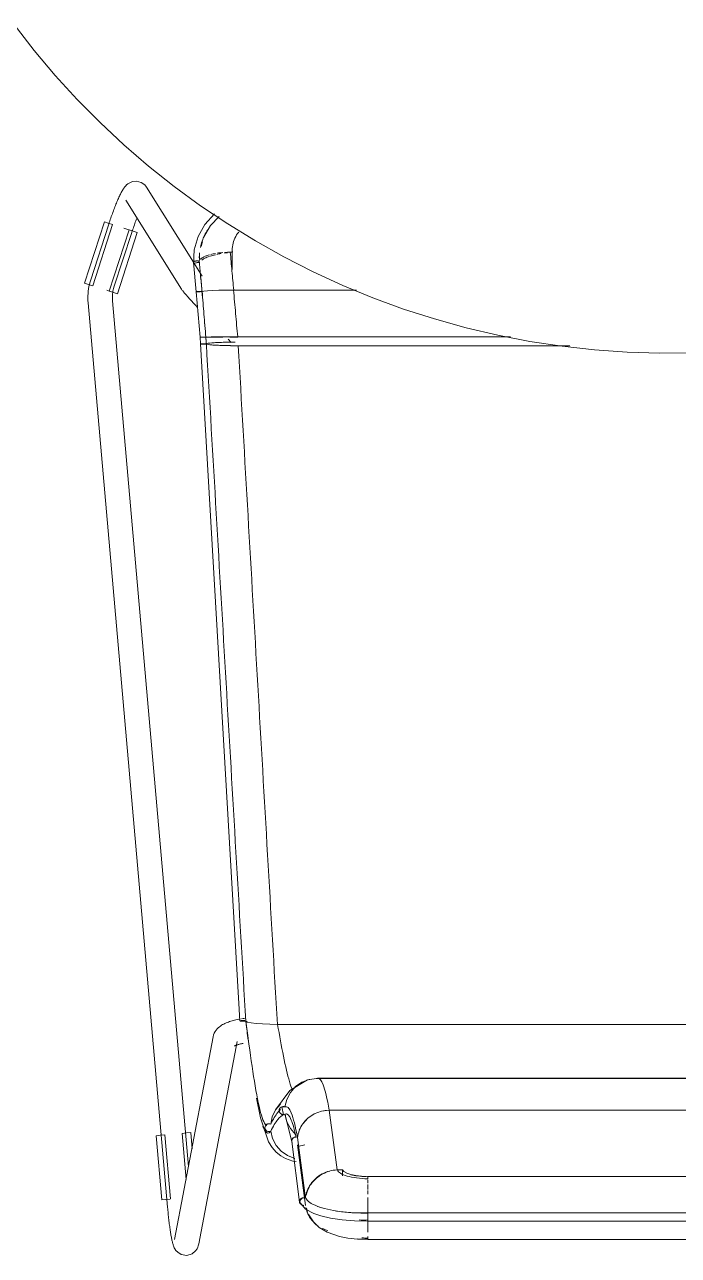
# Model space of a CAD drawing. Header units: millimetres. Extents: x 155927 to 295199, y -4084 to 97293.
# Drawn here: x 219270 to 219590, y 11464 to 12067 of the extents above; entities that cross this region are included whole.
import ezdxf

# ---------------------------------------------------------------- set-up
doc = ezdxf.new("R2010")
doc.units = ezdxf.units.MM
doc.header["$MEASUREMENT"] = 0
doc.layers.add('I-FURN', color=8, linetype='CONTINUOUS', lineweight=9)

msp = doc.modelspace()

# ---------------------------------------------------------------- linework, layer by layer
at = {"layer": 'I-FURN'}
for p, q in [((219264.58, 12067.16), (219274.39, 12054.52)), ((219274.39, 12054.52), (219284.69, 12042.29)), ((219284.69, 12042.29), (219295.48, 12030.47)), ((219295.48, 12030.47), (219306.73, 12019.1)), ((219306.73, 12019.1), (219318.43, 12008.18)), ((219318.43, 12008.18), (219330.56, 11997.75)), ((219330.56, 11997.75), (219343.09, 11987.8)), ((219322.7, 11990.17), (219321.32, 11989.65)), ((219324.67, 11990.35), (219322.7, 11990.17)), ((219326.9, 11989.76), (219324.67, 11990.35)), ((219328.63, 11988.54), (219326.9, 11989.76)), ((219316.7, 11983.97), (219316.47, 11983.5)), ((219316.93, 11984.43), (219316.7, 11983.97)), ((219317.16, 11984.87), (219316.93, 11984.43)), ((219317.39, 11985.29), (219317.16, 11984.87)), ((219317.62, 11985.7), (219317.39, 11985.29)), ((219317.85, 11986.1), (219317.62, 11985.7)), ((219318.09, 11986.49), (219317.85, 11986.1)), ((219318.35, 11986.88), (219318.09, 11986.49)), ((219318.63, 11987.27), (219318.35, 11986.88)), ((219318.94, 11987.67), (219318.63, 11987.27)), ((219319.31, 11988.1), (219318.94, 11987.67)), ((219319.77, 11988.57), (219319.31, 11988.1)), ((219320.4, 11989.09), (219319.77, 11988.57)), ((219321.32, 11989.65), (219320.4, 11989.09)), ((219328.63, 11988.54), (219329.52, 11987.41)), ((219352.56, 11950.65), (219329.52, 11987.41)), ((219343.09, 11987.8), (219356.01, 11978.36)), ((219314.04, 11977.81), (219313.78, 11977.16)), ((219314.29, 11978.45), (219314.04, 11977.81)), ((219314.54, 11979.08), (219314.29, 11978.45)), ((219314.79, 11979.69), (219314.54, 11979.08)), ((219315.03, 11980.28), (219314.79, 11979.69)), ((219315.28, 11980.86), (219315.03, 11980.28)), ((219315.52, 11981.42), (219315.28, 11980.86)), ((219315.76, 11981.97), (219315.52, 11981.42)), ((219316, 11982.5), (219315.76, 11981.97)), ((219316.23, 11983.01), (219316, 11982.5)), ((219316.47, 11983.5), (219316.23, 11983.01)), ((219319.35, 11981.04), (219346.66, 11937.46)), ((219356.01, 11978.36), (219369.3, 11969.45)), ((219312, 11972.28), (219311.75, 11971.55)), ((219312.26, 11973.01), (219312, 11972.28)), ((219312.51, 11973.72), (219312.26, 11973.01)), ((219312.76, 11974.43), (219312.51, 11973.72)), ((219313.02, 11975.13), (219312.76, 11974.43)), ((219313.27, 11975.82), (219313.02, 11975.13)), ((219313.53, 11976.49), (219313.27, 11975.82)), ((219313.78, 11977.16), (219313.53, 11976.49)), ((219324.72, 11972.16), (219324.48, 11971.53)), ((219358.16, 11969.23), (219362.9, 11974.38)), ((219360.84, 11968.65), (219365.11, 11973.12)), ((219299.15, 11940.44), (219308.84, 11970.45)), ((219310.86, 11968.89), (219302.15, 11942.08)), ((219303.2, 11939.13), (219312.88, 11969.14)), ((219308.84, 11970.45), (219310.79, 11969.81)), ((219310.79, 11969.81), (219312.77, 11969.18)), ((219311.01, 11969.35), (219310.86, 11968.89)), ((219311.26, 11970.08), (219311.01, 11969.35)), ((219311.5, 11970.82), (219311.26, 11970.08)), ((219320.95, 11966.53), (219311.26, 11936.53)), ((219311.75, 11971.55), (219311.5, 11970.82)), ((219320.86, 11966.57), (219318.38, 11967.37)), ((219321.07, 11966.5), (219323.04, 11965.86)), ((219322.61, 11966.2), (219322.38, 11965.51)), ((219322.84, 11966.89), (219322.61, 11966.2)), ((219323.07, 11967.58), (219322.84, 11966.89)), ((219323.04, 11965.86), (219325, 11965.23)), ((219323.31, 11968.26), (219323.07, 11967.58)), ((219323.54, 11968.93), (219323.31, 11968.26)), ((219323.78, 11969.59), (219323.54, 11968.93)), ((219324.01, 11970.25), (219323.78, 11969.59)), ((219324.25, 11970.9), (219324.01, 11970.25)), ((219324.48, 11971.53), (219324.25, 11970.9)), ((219354.77, 11963.22), (219358.16, 11969.23)), ((219357.48, 11962.82), (219360.84, 11968.65)), ((219369.3, 11969.45), (219382.93, 11961.08)), ((219313.57, 11938.37), (219322.28, 11965.18)), ((219315.31, 11935.22), (219325, 11965.23)), ((219322.38, 11965.51), (219322.28, 11965.18)), ((219352.9, 11956.7), (219354.77, 11963.22)), ((219382.93, 11961.08), (219396.89, 11953.26)), ((219352.61, 11949.79), (219352.9, 11956.7)), ((219370.56, 11955.57), (219371.61, 11955.57)), ((219371.55, 11956.82), (219371.55, 11947.06)), ((219352.49, 11950.68), (219353.91, 11936.19)), ((219356.83, 11943.83), (219352.77, 11950.31)), ((219396.89, 11953.26), (219411.14, 11946)), ((219302.15, 11942.08), (219301.82, 11940.98)), ((219411.14, 11946), (219425.68, 11939.32)), ((219301.1, 11939.81), (219299.15, 11940.44)), ((219300.83, 11935.37), (219300.77, 11934.23)), ((219300.94, 11936.51), (219300.83, 11935.37)), ((219301.09, 11937.64), (219300.94, 11936.51)), ((219301.29, 11938.76), (219301.09, 11937.64)), ((219303.08, 11939.17), (219301.1, 11939.81)), ((219301.53, 11939.88), (219301.29, 11938.76)), ((219301.82, 11940.98), (219301.53, 11939.88)), ((219311.17, 11936.56), (219310, 11936.94)), ((219313.35, 11935.85), (219311.38, 11936.49)), ((219312.86, 11935.11), (219312.95, 11935.77)), ((219312.95, 11935.77), (219313.06, 11936.42)), ((219313.06, 11936.42), (219313.2, 11937.07)), ((219313.2, 11937.07), (219313.37, 11937.71)), ((219315.31, 11935.22), (219313.35, 11935.85)), ((219313.37, 11937.71), (219313.56, 11938.34)), ((219313.56, 11938.34), (219313.57, 11938.37)), ((219346.66, 11937.46), (219346.87, 11937.13)), ((219346.87, 11937.13), (219347.06, 11936.88)), ((219347.06, 11936.88), (219347.23, 11936.65)), ((219347.23, 11936.65), (219347.4, 11936.43)), ((219347.4, 11936.43), (219347.58, 11936.2)), ((219347.58, 11936.2), (219347.77, 11935.97)), ((219347.77, 11935.97), (219347.98, 11935.73)), ((219347.98, 11935.73), (219348.19, 11935.48)), ((219348.19, 11935.48), (219348.42, 11935.21)), ((219353.91, 11936.19), (219353.98, 11936.22)), ((219353.98, 11936.22), (219353.91, 11936.19)), ((219353.91, 11936.19), (219355.74, 11913.99)), ((219353.91, 11936.19), (219353.97, 11936.17)), ((219353.98, 11936.17), (219353.91, 11936.19)), ((219353.97, 11936.17), (219354.16, 11936.14)), ((219354.17, 11936.24), (219353.98, 11936.22)), ((219354.16, 11936.14), (219353.98, 11936.17)), ((219354.16, 11936.14), (219354.45, 11936.12)), ((219354.46, 11936.12), (219354.16, 11936.14)), ((219354.46, 11936.26), (219354.17, 11936.24)), ((219354.17, 11936.24), (219354.47, 11936.26)), ((219354.45, 11936.12), (219354.83, 11936.1)), ((219354.85, 11936.28), (219354.46, 11936.26)), ((219354.84, 11936.1), (219354.46, 11936.12)), ((219354.47, 11936.26), (219354.85, 11936.28)), ((219354.83, 11936.1), (219355.29, 11936.09)), ((219355.29, 11936.09), (219354.84, 11936.1)), ((219355.3, 11936.29), (219354.85, 11936.28)), ((219354.85, 11936.28), (219355.3, 11936.29)), ((219355.29, 11936.09), (219355.78, 11936.09)), ((219355.78, 11936.09), (219355.29, 11936.09)), ((219355.79, 11936.29), (219355.3, 11936.29)), ((219355.3, 11936.29), (219355.8, 11936.29)), ((219356.29, 11936.29), (219355.79, 11936.29)), ((219355.8, 11936.29), (219356.29, 11936.29)), ((219356.27, 11936.09), (219356.75, 11936.1)), ((219356.75, 11936.1), (219356.28, 11936.09)), ((219356.76, 11936.28), (219356.29, 11936.29)), ((219356.29, 11936.29), (219356.76, 11936.28)), ((219356.76, 11936.28), (219357.65, 11936.48)), ((219357.65, 11936.48), (219356.76, 11936.28)), ((219359.39, 11936.66), (219357.65, 11936.48)), ((219357.65, 11936.48), (219359.37, 11936.65)), ((219359.38, 11936.66), (219361.82, 11936.8)), ((219361.86, 11936.81), (219359.39, 11936.66)), ((219361.86, 11936.81), (219364.9, 11936.92)), ((219364.96, 11936.92), (219361.86, 11936.81)), ((219364.96, 11936.92), (219368.4, 11936.99)), ((219368.4, 11936.99), (219364.96, 11936.92)), ((219368.49, 11936.99), (219372.14, 11937.02)), ((219372.26, 11937.02), (219368.5, 11937)), ((219432.37, 11937.02), (219372.26, 11937.02)), ((219372.26, 11937.02), (219432.37, 11937.02)), ((219425.68, 11939.32), (219440.47, 11933.23)), ((219300.77, 11934.23), (219300.76, 11933.09)), ((219300.76, 11933.09), (219300.79, 11931.95)), ((219300.79, 11931.95), (219300.86, 11930.81)), ((219300.86, 11930.81), (219300.86, 11930.76)), ((219300.87, 11930.76), (219339.81, 11487.43)), ((219312.76, 11933.79), (219312.8, 11934.45)), ((219312.76, 11933.13), (219312.76, 11933.79)), ((219312.77, 11932.47), (219312.76, 11933.13)), ((219312.82, 11931.81), (219312.77, 11932.47)), ((219312.8, 11934.45), (219312.86, 11935.11)), ((219350.11, 11507.3), (219312.82, 11931.81)), ((219348.42, 11935.21), (219348.66, 11934.93)), ((219348.66, 11934.93), (219348.92, 11934.64)), ((219348.92, 11934.64), (219349.19, 11934.33)), ((219349.19, 11934.33), (219349.48, 11934.01)), ((219349.48, 11934.01), (219349.78, 11933.67)), ((219349.78, 11933.67), (219350.1, 11933.32)), ((219350.1, 11933.32), (219350.43, 11932.96)), ((219350.43, 11932.96), (219350.77, 11932.58)), ((219350.77, 11932.58), (219351.13, 11932.19)), ((219351.13, 11932.19), (219351.49, 11931.79)), ((219351.49, 11931.79), (219351.87, 11931.37)), ((219351.87, 11931.37), (219352.27, 11930.95)), ((219352.27, 11930.95), (219352.67, 11930.51)), ((219352.67, 11930.51), (219353.08, 11930.07)), ((219353.08, 11930.07), (219353.51, 11929.61)), ((219353.51, 11929.61), (219353.94, 11929.15)), ((219440.47, 11933.23), (219455.5, 11927.73)), ((219353.94, 11929.15), (219354.38, 11928.68)), ((219455.5, 11927.73), (219470.73, 11922.84)), ((219470.73, 11922.84), (219486.15, 11918.56)), ((219486.15, 11918.56), (219501.72, 11914.9)), ((219356.01, 11910.63), (219355.74, 11913.99)), ((219355.81, 11913.99), (219355.74, 11913.99)), ((219355.74, 11913.99), (219355.81, 11913.99)), ((219355.8, 11913.99), (219355.74, 11913.99)), ((219355.74, 11913.99), (219355.8, 11913.99)), ((219355.99, 11913.99), (219356.29, 11914)), ((219356.28, 11914), (219355.99, 11913.99)), ((219356.66, 11914), (219356.28, 11914)), ((219356.29, 11914), (219356.67, 11914)), ((219356.67, 11913.98), (219356.29, 11913.98)), ((219356.29, 11913.98), (219356.67, 11913.98)), ((219357.12, 11914), (219356.66, 11914)), ((219356.67, 11914), (219357.12, 11914)), ((219357.13, 11913.98), (219356.67, 11913.98)), ((219356.67, 11913.98), (219357.12, 11913.98)), ((219357.12, 11914), (219357.61, 11914)), ((219357.61, 11914), (219357.12, 11914)), ((219357.12, 11913.98), (219357.61, 11913.98)), ((219357.62, 11913.98), (219357.13, 11913.98)), ((219357.61, 11914), (219358.11, 11914)), ((219358.1, 11914), (219357.61, 11914)), ((219357.61, 11913.98), (219358.11, 11913.98)), ((219358.11, 11913.98), (219357.62, 11913.98)), ((219358.57, 11914), (219358.1, 11914)), ((219358.11, 11914), (219358.58, 11914)), ((219358.58, 11913.98), (219358.11, 11913.98)), ((219358.11, 11913.98), (219358.58, 11913.98)), ((219359.46, 11914.01), (219358.57, 11914)), ((219358.58, 11914), (219359.46, 11914.01)), ((219359.46, 11914.01), (219361.21, 11914.03)), ((219361.21, 11914.03), (219359.46, 11914.01)), ((219361.23, 11913.95), (219359.48, 11913.97)), ((219359.48, 11913.97), (219361.23, 11913.95)), ((219361.21, 11914.03), (219363.71, 11914.04)), ((219363.71, 11914.04), (219361.21, 11914.03)), ((219363.73, 11913.94), (219361.23, 11913.95)), ((219361.23, 11913.95), (219363.73, 11913.94)), ((219364, 11911.3), (219361.51, 11911.13)), ((219366.84, 11914.05), (219363.71, 11914.04)), ((219363.72, 11914.04), (219366.84, 11914.05)), ((219366.85, 11913.93), (219363.73, 11913.94)), ((219363.73, 11913.94), (219366.85, 11913.93)), ((219367.12, 11911.42), (219364, 11911.3)), ((219370.41, 11914.05), (219366.84, 11914.05)), ((219366.85, 11914.05), (219370.41, 11914.05)), ((219370.67, 11911.5), (219367.12, 11911.42)), ((219369.5, 11912.91), (219370.98, 11911.38)), ((219370.41, 11914.05), (219374.2, 11914.05)), ((219374.2, 11914.05), (219370.41, 11914.05)), ((219374.19, 11913.93), (219370.41, 11913.93)), ((219370.41, 11913.93), (219374.19, 11913.93)), ((219372.93, 11911.52), (219370.67, 11911.5)), ((219374.2, 11914.05), (219507.84, 11914.05)), ((219507.84, 11914.05), (219374.2, 11914.05)), ((219501.72, 11914.9), (219517.43, 11911.86)), ((219517.43, 11911.86), (219533.25, 11909.46)), ((219356.08, 11910.66), (219356.01, 11910.63)), ((219356.01, 11910.63), (219375.3, 11578.72)), ((219356.01, 11910.63), (219356.08, 11910.6)), ((219356.27, 11910.69), (219356.08, 11910.66)), ((219356.08, 11910.6), (219356.26, 11910.58)), ((219356.26, 11910.58), (219356.56, 11910.55)), ((219356.56, 11910.71), (219356.27, 11910.69)), ((219356.95, 11910.73), (219356.56, 11910.71)), ((219356.56, 11910.55), (219356.94, 11910.54)), ((219356.94, 11910.54), (219357.39, 11910.53)), ((219357.4, 11910.74), (219356.95, 11910.73)), ((219357.39, 11910.53), (219357.88, 11910.52)), ((219357.89, 11910.74), (219357.4, 11910.74)), ((219357.88, 11910.52), (219358.38, 11910.52)), ((219358.38, 11910.74), (219357.89, 11910.74)), ((219358.85, 11910.73), (219358.38, 11910.74)), ((219358.38, 11910.52), (219358.85, 11910.53)), ((219359.75, 11910.94), (219358.85, 11910.73)), ((219358.85, 11910.53), (219359.73, 11910.32)), ((219359.73, 11910.32), (219361.48, 11910.13)), ((219361.51, 11911.13), (219359.75, 11910.94)), ((219361.48, 11910.13), (219363.99, 11909.97)), ((219363.99, 11909.97), (219367.12, 11909.84)), ((219367.12, 11909.84), (219370.68, 11909.76)), ((219370.68, 11909.76), (219374.46, 11909.74)), ((219374.46, 11909.74), (219537.06, 11909.74)), ((219537.06, 11909.74), (219374.46, 11909.74)), ((219533.25, 11909.46), (219549.15, 11907.69)), ((219549.15, 11907.69), (219565.11, 11906.56)), ((219565.11, 11906.56), (219581.1, 11906.06)), ((219581.1, 11906.06), (219597.1, 11906.21)), ((219373.36, 11579.23), (219374.03, 11579.37)), ((219374.03, 11579.37), (219374.71, 11579.5)), ((219374.71, 11579.5), (219375.4, 11579.63)), ((219376.11, 11579.75), (219376.82, 11579.85)), ((219376.82, 11579.85), (219377.55, 11579.95)), ((219362.73, 11572.76), (219363.17, 11573.55)), ((219363.17, 11573.55), (219363.65, 11574.24)), ((219363.65, 11574.24), (219364.16, 11574.83)), ((219364.16, 11574.83), (219364.68, 11575.35)), ((219364.68, 11575.35), (219365.21, 11575.8)), ((219365.21, 11575.8), (219365.74, 11576.21)), ((219365.74, 11576.21), (219366.28, 11576.56)), ((219366.28, 11576.56), (219366.82, 11576.89)), ((219366.82, 11576.89), (219367.35, 11577.18)), ((219367.35, 11577.18), (219367.91, 11577.45)), ((219367.91, 11577.45), (219368.47, 11577.7)), ((219368.47, 11577.7), (219369.04, 11577.94)), ((219369.04, 11577.94), (219369.62, 11578.16)), ((219369.62, 11578.16), (219370.21, 11578.36)), ((219370.21, 11578.36), (219370.82, 11578.56)), ((219370.82, 11578.56), (219371.43, 11578.74)), ((219371.43, 11578.74), (219372.06, 11578.91)), ((219372.06, 11578.91), (219372.71, 11579.07)), ((219372.71, 11579.07), (219373.36, 11579.23)), ((219375.36, 11578.78), (219375.3, 11578.72)), ((219375.3, 11578.72), (219375.36, 11578.78)), ((219375.3, 11578.72), (219375.37, 11578.67)), ((219375.37, 11578.67), (219375.3, 11578.72)), ((219375.55, 11578.83), (219375.36, 11578.78)), ((219375.36, 11578.78), (219375.54, 11578.83)), ((219375.37, 11578.67), (219375.57, 11578.62)), ((219375.56, 11578.62), (219375.37, 11578.67)), ((219375.54, 11578.83), (219375.83, 11578.87)), ((219375.84, 11578.87), (219375.55, 11578.83)), ((219375.86, 11578.57), (219375.56, 11578.62)), ((219375.57, 11578.62), (219375.87, 11578.58)), ((219375.83, 11578.87), (219376.21, 11578.9)), ((219376.22, 11578.9), (219375.84, 11578.87)), ((219376.25, 11578.54), (219375.86, 11578.57)), ((219375.87, 11578.58), (219376.25, 11578.54)), ((219376.21, 11578.9), (219376.66, 11578.93)), ((219376.67, 11578.93), (219376.22, 11578.9)), ((219376.25, 11578.54), (219376.71, 11578.52)), ((219376.7, 11578.52), (219376.25, 11578.54)), ((219376.66, 11578.93), (219377.16, 11578.94)), ((219377.16, 11578.94), (219376.67, 11578.93)), ((219377.2, 11578.51), (219376.7, 11578.52)), ((219376.71, 11578.52), (219377.2, 11578.51)), ((219377.66, 11578.93), (219377.16, 11578.94)), ((219377.16, 11578.94), (219377.66, 11578.93)), ((219377.2, 11578.51), (219377.7, 11578.52)), ((219377.69, 11578.52), (219377.2, 11578.51)), ((219378.17, 11578.53), (219377.69, 11578.52)), ((219377.7, 11578.52), (219378.17, 11578.53)), ((219379.07, 11578.13), (219378.17, 11578.53)), ((219378.17, 11578.53), (219379.07, 11578.13)), ((219380.81, 11577.77), (219379.07, 11578.13)), ((219379.07, 11578.13), (219380.82, 11577.77)), ((219383.28, 11577.46), (219380.81, 11577.77)), ((219380.82, 11577.77), (219383.31, 11577.45)), ((219386.36, 11577.22), (219383.28, 11577.46)), ((219383.31, 11577.45), (219386.41, 11577.22)), ((219389.88, 11577.07), (219386.41, 11577.22)), ((219386.41, 11577.22), (219389.95, 11577.06)), ((219393.64, 11577), (219389.95, 11577.06)), ((219389.95, 11577.06), (219393.72, 11577)), ((219393.72, 11577), (219777.12, 11577)), ((219777.12, 11577), (219393.72, 11577)), ((219362.11, 11570.88), (219343.29, 11471.58)), ((219355.08, 11469.35), (219373.9, 11568.64)), ((219362.11, 11570.88), (219362.37, 11571.86)), ((219362.37, 11571.86), (219362.73, 11572.76)), ((219374.72, 11567.2), (219375.11, 11567.31)), ((219375.11, 11567.31), (219375.53, 11567.41)), ((219375.53, 11567.41), (219375.98, 11567.52)), ((219375.98, 11567.52), (219376.45, 11567.62)), ((219376.45, 11567.62), (219376.94, 11567.71)), ((219372.68, 11566.41), (219372.7, 11566.43)), ((219372.7, 11566.43), (219372.78, 11566.47)), ((219372.78, 11566.47), (219372.86, 11566.52)), ((219372.86, 11566.52), (219373.02, 11566.59)), ((219373.02, 11566.59), (219373.21, 11566.68)), ((219373.21, 11566.68), (219373.44, 11566.77)), ((219373.44, 11566.77), (219373.71, 11566.88)), ((219373.71, 11566.88), (219374.01, 11566.98)), ((219374.01, 11566.98), (219374.35, 11567.09)), ((219374.35, 11567.09), (219374.72, 11567.2)), ((219408.37, 11549.79), (219399.72, 11544.67)), ((219408.53, 11549.86), (219405.35, 11548.49)), ((219409.23, 11550.03), (219405.66, 11548.67)), ((219405.67, 11548.66), (219409.23, 11550.02)), ((219413.56, 11550.65), (219408.53, 11549.86)), ((219409.23, 11550.02), (219413.02, 11550.5)), ((219413.02, 11550.5), (219409.23, 11550.03)), ((219413.02, 11550.5), (219757.81, 11550.5)), ((219757.81, 11550.5), (219413.02, 11550.5)), ((219452.47, 11550.66), (219413.56, 11550.66)), ((219757.27, 11550.66), (219452.47, 11550.66)), ((219399.72, 11544.67), (219392.74, 11535.14)), ((219400.02, 11543.62), (219398.27, 11540.23)), ((219398.27, 11540.23), (219400.02, 11543.61)), ((219402.53, 11546.5), (219400.02, 11543.62)), ((219400.02, 11543.61), (219402.53, 11546.49)), ((219405.66, 11548.67), (219402.53, 11546.5)), ((219402.53, 11546.49), (219405.67, 11548.66)), ((219383.41, 11540.81), (219385.31, 11531.15)), ((219395.19, 11537.9), (219392.79, 11535.06)), ((219392.8, 11535.06), (219395.19, 11537.9)), ((219398.27, 11540.23), (219397.37, 11536.51)), ((219385.31, 11531.15), (219389.3, 11519.43)), ((219391.15, 11531.74), (219390.36, 11528.12)), ((219390.36, 11528.12), (219391.15, 11531.73)), ((219391.15, 11531.73), (219392.8, 11535.06)), ((219392.79, 11535.06), (219391.15, 11531.74)), ((219392.74, 11535.14), (219391.85, 11533.39)), ((219394.53, 11534.76), (219394.6, 11535.25)), ((219394.6, 11535.25), (219394.53, 11534.76)), ((219394.6, 11534.27), (219394.53, 11534.76)), ((219394.53, 11534.76), (219394.6, 11534.27)), ((219394.6, 11535.25), (219394.79, 11535.71)), ((219394.79, 11535.71), (219394.6, 11535.25)), ((219394.79, 11533.81), (219394.6, 11534.27)), ((219394.6, 11534.27), (219394.79, 11533.81)), ((219394.79, 11535.71), (219395.08, 11536.11)), ((219395.08, 11536.11), (219394.79, 11535.71)), ((219395.08, 11533.41), (219394.79, 11533.81)), ((219394.79, 11533.81), (219395.08, 11533.4)), ((219395.08, 11536.11), (219395.47, 11536.43)), ((219395.46, 11536.43), (219395.08, 11536.11)), ((219395.47, 11533.09), (219395.08, 11533.41)), ((219395.08, 11533.4), (219395.46, 11533.09)), ((219395.91, 11536.63), (219395.46, 11536.43)), ((219395.46, 11533.09), (219395.91, 11532.89)), ((219395.47, 11536.43), (219395.92, 11536.63)), ((219395.92, 11532.89), (219395.47, 11533.09)), ((219398.44, 11536.53), (219395.56, 11536.48)), ((219395.86, 11536.61), (219396.69, 11532.72)), ((219396.4, 11536.71), (219395.91, 11536.63)), ((219395.91, 11532.89), (219396.4, 11532.8)), ((219395.92, 11536.63), (219396.41, 11536.71)), ((219396.41, 11532.81), (219395.92, 11532.89)), ((219396.9, 11536.67), (219396.4, 11536.71)), ((219396.4, 11532.8), (219396.9, 11532.84)), ((219396.41, 11536.71), (219396.9, 11536.67)), ((219396.9, 11532.85), (219396.41, 11532.81)), ((219396.9, 11536.67), (219397.37, 11536.51)), ((219397.37, 11536.51), (219396.9, 11536.67)), ((219397.37, 11533.01), (219396.9, 11532.85)), ((219396.9, 11532.84), (219397.37, 11533)), ((219397.37, 11533), (219398.27, 11529.29)), ((219397.73, 11531.16), (219397.41, 11533.02)), ((219400.7, 11519.54), (219397.73, 11531.16)), ((219411.74, 11533.11), (219408.63, 11531.03)), ((219415.29, 11534.43), (219411.74, 11533.11)), ((219419.06, 11534.9), (219415.29, 11534.43)), ((219422.92, 11505.63), (219419.06, 11534.9)), ((219419.06, 11534.9), (219751.77, 11534.9)), ((219751.77, 11534.9), (219419.06, 11534.9)), ((219387.6, 11526.83), (219387.54, 11526.34)), ((219387.54, 11526.34), (219387.6, 11526.82)), ((219387.62, 11525.85), (219387.54, 11526.34)), ((219387.54, 11526.34), (219387.61, 11525.85)), ((219387.78, 11527.29), (219387.6, 11526.83)), ((219387.6, 11526.82), (219387.78, 11527.28)), ((219387.61, 11525.85), (219387.81, 11525.4)), ((219387.81, 11525.4), (219387.62, 11525.85)), ((219387.78, 11527.28), (219388.07, 11527.69)), ((219388.07, 11527.69), (219387.78, 11527.29)), ((219388.11, 11525.01), (219387.81, 11525.4)), ((219387.81, 11525.4), (219388.11, 11525)), ((219388.45, 11528.01), (219388.07, 11527.69)), ((219388.07, 11527.69), (219388.45, 11528)), ((219388.45, 11528), (219388.9, 11528.21)), ((219388.9, 11528.21), (219388.45, 11528.01)), ((219388.9, 11528.21), (219389.39, 11528.3)), ((219389.39, 11528.3), (219388.9, 11528.21)), ((219389.39, 11528.3), (219389.89, 11528.27)), ((219389.89, 11528.27), (219389.39, 11528.3)), ((219389.89, 11528.27), (219390.36, 11528.12)), ((219390.36, 11528.12), (219389.89, 11528.27)), ((219398.27, 11529.29), (219400.02, 11525.9)), ((219400.02, 11525.9), (219402.53, 11523.02)), ((219408.63, 11531.03), (219406.14, 11528.29)), ((219334.24, 11522.45), (219336.28, 11522.63)), ((219337, 11491.04), (219334.24, 11522.45)), ((219336.28, 11522.63), (219338.35, 11522.81)), ((219341.23, 11491.41), (219338.47, 11522.82)), ((219346.92, 11523.57), (219348.91, 11500.96)), ((219347.04, 11523.58), (219349.11, 11523.76)), ((219349.11, 11523.76), (219351.15, 11523.94)), ((219351.84, 11516.04), (219351.15, 11523.94)), ((219388.5, 11524.7), (219388.11, 11525.01)), ((219388.11, 11525), (219388.49, 11524.7)), ((219388.49, 11524.7), (219388.95, 11524.5)), ((219388.95, 11524.51), (219388.5, 11524.7)), ((219389.45, 11524.43), (219388.95, 11524.51)), ((219388.95, 11524.5), (219389.44, 11524.43)), ((219389.3, 11519.43), (219391.11, 11516.61)), ((219389.44, 11524.43), (219389.94, 11524.47)), ((219389.94, 11524.47), (219389.45, 11524.43)), ((219390.41, 11524.64), (219389.94, 11524.47)), ((219389.94, 11524.47), (219390.41, 11524.64)), ((219390.41, 11524.64), (219391.32, 11521.01)), ((219391.32, 11521.01), (219393.06, 11517.69)), ((219400.74, 11520.32), (219400.67, 11519.85)), ((219400.67, 11519.85), (219400.73, 11519.39)), ((219400.68, 11519.62), (219404.54, 11489.84)), ((219400.73, 11519.39), (219400.92, 11518.94)), ((219400.92, 11520.76), (219400.74, 11520.32)), ((219401.22, 11521.15), (219400.92, 11520.76)), ((219401.6, 11521.45), (219401.22, 11521.15)), ((219402.05, 11521.64), (219401.6, 11521.45)), ((219402.55, 11521.72), (219402.05, 11521.64)), ((219403.04, 11521.68), (219402.55, 11521.72)), ((219407.36, 11491.83), (219403.51, 11521.53)), ((219391.11, 11516.61), (219393.11, 11514.36)), ((219393.06, 11517.69), (219395.54, 11514.86)), ((219393.11, 11514.36), (219395.27, 11512.58)), ((219395.54, 11514.86), (219398.62, 11512.69)), ((219403.53, 11517.98), (219407.38, 11488.29)), ((219403.66, 11517.2), (219407.15, 11517.89)), ((219395.27, 11512.58), (219397.55, 11511.24)), ((219397.55, 11511.24), (219401.15, 11509.95)), ((219398.62, 11512.69), (219402.14, 11511.28)), ((219401.15, 11509.95), (219402.92, 11509.72)), ((219425.64, 11505.69), (219422.92, 11505.63)), ((219425.64, 11505.69), (219425.64, 11502.69)), ((219426.28, 11504.83), (219425.64, 11505.69)), ((219427.63, 11504.05), (219426.28, 11504.83)), ((219429.61, 11503.37), (219427.63, 11504.05)), ((219432.1, 11502.86), (219429.61, 11503.37)), ((219434.95, 11502.55), (219432.1, 11502.86)), ((219437.99, 11502.44), (219434.95, 11502.55)), ((219732.84, 11502.44), (219437.99, 11502.44)), ((219437.99, 11502.38), (219732.84, 11502.38)), ((219437.99, 11499.11), (219437.99, 11500.85)), ((219437.99, 11496.06), (219437.99, 11498.53)), ((219437.99, 11493.7), (219437.99, 11495.54)), ((219339.04, 11491.22), (219337, 11491.04)), ((219341.11, 11491.4), (219339.04, 11491.22)), ((219407.44, 11486.44), (219404.9, 11489.35)), ((219407.22, 11489.48), (219406.61, 11494.25)), ((219437.99, 11488.51), (219437.99, 11492.07)), ((219339.83, 11487.28), (219339.81, 11487.43)), ((219339.9, 11486.52), (219339.83, 11487.28)), ((219339.97, 11485.77), (219339.9, 11486.52)), ((219340.04, 11485.03), (219339.97, 11485.77)), ((219340.11, 11484.28), (219340.04, 11485.03)), ((219340.19, 11483.54), (219340.11, 11484.28)), ((219340.27, 11482.81), (219340.19, 11483.54)), ((219340.35, 11482.08), (219340.27, 11482.81)), ((219411.56, 11484.26), (219407.44, 11486.44)), ((219409.02, 11483.65), (219408.92, 11483.85)), ((219411.7, 11479.76), (219409.02, 11483.65)), ((219415.02, 11483.1), (219411.56, 11484.26)), ((219413.32, 11487.8), (219416.76, 11486.71)), ((219419.71, 11482), (219415.02, 11483.1)), ((219416.76, 11486.71), (219421.19, 11485.74)), ((219421.19, 11485.74), (219425.2, 11485.15)), ((219425.2, 11485.15), (219431.77, 11484.61)), ((219431.77, 11484.61), (219437.99, 11484.54)), ((219437.99, 11488.32), (219437.99, 11484.51)), ((219437.99, 11484.51), (219437.99, 11488.32)), ((219732.84, 11484.54), (219437.99, 11484.54)), ((219437.99, 11480.58), (219437.99, 11484.53)), ((219437.99, 11484.53), (219437.99, 11484.43)), ((219437.99, 11484.43), (219437.99, 11484.2)), ((219437.99, 11484.2), (219437.99, 11483.87)), ((219437.99, 11483.87), (219437.99, 11483.45)), ((219437.99, 11483.45), (219437.99, 11482.98)), ((219437.99, 11482.98), (219437.99, 11482.48)), ((219340.43, 11481.36), (219340.35, 11482.08)), ((219340.51, 11480.66), (219340.43, 11481.36)), ((219340.6, 11479.96), (219340.51, 11480.66)), ((219340.68, 11479.27), (219340.6, 11479.96)), ((219340.77, 11478.59), (219340.68, 11479.27)), ((219340.86, 11477.93), (219340.77, 11478.59)), ((219340.94, 11477.28), (219340.86, 11477.93)), ((219341.03, 11476.65), (219340.94, 11477.28)), ((219414.17, 11477.46), (219411.7, 11479.76)), ((219418.05, 11475.07), (219414.17, 11477.46)), ((219425.33, 11481.16), (219419.71, 11482)), ((219431.45, 11480.67), (219425.33, 11481.16)), ((219437.99, 11480.57), (219431.45, 11480.67)), ((219437.99, 11482.48), (219437.99, 11481.99)), ((219437.99, 11481.99), (219437.99, 11481.54)), ((219437.99, 11481.54), (219437.99, 11481.15)), ((219437.99, 11481.15), (219437.99, 11480.84)), ((219437.99, 11480.84), (219437.99, 11480.64)), ((219437.99, 11480.82), (219437.99, 11477.79)), ((219437.99, 11477.8), (219437.99, 11480.82)), ((219437.99, 11480.64), (219437.99, 11480.57)), ((219437.99, 11480.57), (219732.84, 11480.57)), ((219437.99, 11475.06), (219437.99, 11477.64)), ((219341.12, 11476.03), (219341.03, 11476.65)), ((219341.22, 11475.42), (219341.12, 11476.03)), ((219341.31, 11474.84), (219341.22, 11475.42)), ((219341.4, 11474.27), (219341.31, 11474.84)), ((219341.49, 11473.72), (219341.4, 11474.27)), ((219341.59, 11473.19), (219341.49, 11473.72)), ((219341.68, 11472.67), (219341.59, 11473.19)), ((219341.78, 11472.18), (219341.68, 11472.67)), ((219341.87, 11471.7), (219341.78, 11472.18)), ((219341.97, 11471.24), (219341.87, 11471.7)), ((219342.07, 11470.8), (219341.97, 11471.24)), ((219342.17, 11470.37), (219342.07, 11470.8)), ((219424.1, 11472.95), (219418.05, 11475.07)), ((219428.14, 11472.16), (219424.1, 11472.95)), ((219432.96, 11471.65), (219428.14, 11472.16)), ((219437.99, 11471.54), (219432.96, 11471.65)), ((219437.99, 11471.55), (219437.99, 11473.03)), ((219437.99, 11471.71), (219437.99, 11471.54)), ((219437.99, 11471.54), (219732.84, 11471.54)), ((219342.27, 11469.95), (219342.17, 11470.37)), ((219342.38, 11469.55), (219342.27, 11469.95)), ((219342.49, 11469.16), (219342.38, 11469.55)), ((219342.62, 11468.76), (219342.49, 11469.16)), ((219342.76, 11468.36), (219342.62, 11468.76)), ((219342.93, 11467.93), (219342.76, 11468.36)), ((219343.14, 11467.45), (219342.93, 11467.93)), ((219343.45, 11466.89), (219343.14, 11467.45)), ((219343.93, 11466.19), (219343.45, 11466.89)), ((219344.78, 11465.28), (219343.93, 11466.19)), ((219346.44, 11464.24), (219344.78, 11465.28)), ((219351.95, 11464.59), (219353.52, 11465.91)), ((219353.52, 11465.91), (219354.27, 11467)), ((219354.27, 11467), (219354.65, 11467.8)), ((219354.65, 11467.8), (219354.86, 11468.42)), ((219354.86, 11468.42), (219355, 11468.93)), ((219355, 11468.93), (219355.08, 11469.35)), ((219349.2, 11463.76), (219346.44, 11464.24)), ((219351.95, 11464.59), (219349.2, 11463.76))]:
    msp.add_line(p, q, dxfattribs=at)
for centre, major_axis, ratio, start_param, end_param in [((219419.19, 11519.84), (-15.78, 0), 0.955139, 4.720632, 5.68731), ((219419.19, 11519.84), (-15.78, 0), 0.955139, 5.929149, 6.170649), ((219419.19, 11519.84), (-15.78, 0), 0.955139, 5.687432, 5.928979), ((219402.63, 11519.85), (-1.96, 0), 0.955139, 4.501447, 6.790779), ((219437.99, 11487.29), (0, -15.75), 0.000004, 3.431839, 3.614078), ((219437.99, 11475.81), (-12.4, 0), 0.287441, 1.332781, 1.570796)]:
    msp.add_ellipse(centre, major_axis=major_axis, ratio=ratio, start_param=start_param, end_param=end_param, dxfattribs=at)
for points, knots in [([(219355.93, 11957.92), (219356.37, 11960), (219357.34, 11962.96), (219358.9, 11965.63), (219359.43, 11966.43)], [-0.8210019, -0.8210019, -0.8210019, -0.8210019, -0.6666667, -0.5975811, -0.5975811, -0.5975811, -0.5975811]), ([(219371.61, 11955.57), (219371.39, 11957.96), (219372.02, 11961.56), (219373.95, 11964.56), (219374.72, 11965.46)], [0, 0, 0, 0, 0.3333333, 0.5, 0.5, 0.5, 0.5]), ([(219352.54, 11950.83), (219352.55, 11950.85), (219352.6, 11950.9), (219352.7, 11950.98), (219352.9, 11951.08), (219353.22, 11951.18), (219353.61, 11951.25), (219353.97, 11951.29), (219354.34, 11951.31), (219354.79, 11951.3), (219355.15, 11951.26), (219355.32, 11951.24)], [0.5555556, 0.5555556, 0.5555556, 0.5555556, 0.5833333, 0.6180556, 0.6527778, 0.7222222, 0.7916667, 0.8263889, 0.8611111, 0.9305556, 1, 1, 1, 1]), ([(219355.42, 11950.51), (219355.2, 11950.52), (219354.72, 11950.51), (219353.96, 11950.42), (219353.3, 11950.27), (219352.86, 11950.1), (219352.71, 11949.98), (219352.67, 11949.93)], [-1, -1, -1, -1, -0.90625, -0.8125, -0.71875, -0.625, -0.5625, -0.5625, -0.5625, -0.5625]), ([(219358.85, 11910.73), (219359.14, 11910.87), (219360.54, 11911.08), (219363.89, 11911.3), (219367.04, 11911.43), (219370.15, 11911.5), (219372.17, 11911.52), (219372.93, 11911.52)], [-1, -1, -1, -1, -0.6666667, -0.5, -0.3333333, -0.1666667, -0.0664381, -0.0664381, -0.0664381, -0.0664381]), ([(219356.01, 11910.63), (219356.01, 11910.65), (219356.15, 11910.68), (219356.54, 11910.71), (219356.93, 11910.73), (219357.39, 11910.74), (219357.88, 11910.74), (219358.39, 11910.74), (219358.7, 11910.74), (219358.85, 11910.73)], [-0.5, -0.5, -0.5, -0.5, -0.375, -0.3125, -0.25, -0.1875, -0.125, -0.0625, 0, 0, 0, 0]), ([(219358.84, 11910.53), (219358.62, 11910.53), (219358.13, 11910.52), (219357.5, 11910.52), (219357.04, 11910.53), (219356.62, 11910.55), (219356.17, 11910.58), (219356.01, 11910.61), (219356.01, 11910.63)], [-1, -1, -1, -1, -0.90625, -0.8125, -0.765625, -0.71875, -0.625, -0.501507, -0.501507, -0.501507, -0.501507]), ([(219374.46, 11909.74), (219373.19, 11909.74), (219370.64, 11909.76), (219367.04, 11909.83), (219363.87, 11909.96), (219360.51, 11910.18), (219359.12, 11910.39), (219358.84, 11910.53)], [-1, -1, -1, -1, -0.833333, -0.666667, -0.5, -0.333333, 0, 0, 0, 0]), ([(219378.17, 11578.53), (219379.18, 11570.98), (219381.22, 11555.77), (219384.27, 11537.33), (219386.7, 11529.03), (219388.13, 11527.43), (219388.53, 11527.24)], [0, 0, 0, 0, 0.25, 0.5, 0.75, 0.8499412, 0.8499412, 0.8499412, 0.8499412]), ([(219401.01, 11544.73), (219400.53, 11545.88), (219399.07, 11550.12), (219396.64, 11560.84), (219394.69, 11571.62), (219393.72, 11577)], [0.375, 0.375, 0.375, 0.375, 0.5, 0.75, 1, 1, 1, 1]), ([(219419.06, 11534.9), (219418.05, 11540.63), (219416.22, 11548.27), (219414.39, 11550.66), (219413.56, 11550.65)], [0, 0, 0, 0, 0.5, 0.9107154, 0.9107154, 0.9107154, 0.9107154]), ([(219390.36, 11528.12), (219391.53, 11530.53), (219393.16, 11533.19), (219394.79, 11534.86), (219395.24, 11535.25)], [0, 0, 0, 0, 0.5, 0.696307, 0.696307, 0.696307, 0.696307]), ([(219390.41, 11524.64), (219391.57, 11527.04), (219393.67, 11530.47), (219395.76, 11532.25), (219396.69, 11532.72)], [0, 0, 0, 0, 0.5, 0.9025379, 0.9025379, 0.9025379, 0.9025379]), ([(219397.37, 11533.01), (219398.4, 11533.55), (219400.21, 11531.82), (219402.03, 11525.34), (219402.82, 11521.62)], [0, 0, 0, 0, 0.5, 0.8877852, 0.8877852, 0.8877852, 0.8877852]), ([(219386.57, 11527.06), (219386.82, 11526.34), (219388.11, 11523.31), (219389.39, 11523.08), (219390.41, 11524.64)], [0.6866019, 0.6866019, 0.6866019, 0.6866019, 0.75, 1, 1, 1, 1]), ([(219410.19, 11498.71), (219411.63, 11500.76), (219414.57, 11503.27), (219418.14, 11504.83), (219419.39, 11505.08)], [-0.6666667, -0.6666667, -0.6666667, -0.6666667, -0.3333333, -0.1666667, -0.1666667, -0.1666667, -0.1666667]), ([(219407.36, 11491.83), (219407.21, 11491.89), (219407, 11491.96), (219406.72, 11492), (219406.43, 11492.01), (219406.14, 11491.97), (219405.85, 11491.89), (219405.58, 11491.78), (219405.26, 11491.58), (219404.94, 11491.28), (219404.71, 11490.91), (219404.57, 11490.55), (219404.53, 11490.24), (219404.52, 11489.97), (219404.56, 11489.7), (219404.63, 11489.46), (219404.74, 11489.21), (219404.93, 11488.91), (219405.26, 11488.6), (219405.65, 11488.38), (219406.01, 11488.28), (219406.27, 11488.24), (219406.43, 11488.24), (219406.5, 11488.24)], [0, 0, 0, 0, 0.0555556, 0.0833333, 0.1111111, 0.1666667, 0.1944444, 0.2222222, 0.2777778, 0.3333333, 0.3888889, 0.4444444, 0.4791667, 0.5138889, 0.5486111, 0.5833333, 0.6180556, 0.6527778, 0.7222222, 0.7916667, 0.8263889, 0.8611111, 0.8888889, 0.8888889, 0.8888889, 0.8888889]), ([(219406.6, 11488.26), (219406.43, 11488.26), (219406.14, 11488.3), (219405.76, 11488.44), (219405.34, 11488.7), (219404.89, 11489.22), (219404.63, 11490.08), (219404.86, 11490.88), (219405.26, 11491.41), (219405.64, 11491.72), (219405.95, 11491.87), (219406.11, 11491.92)], [-0.875, -0.875, -0.875, -0.875, -0.8125, -0.765625, -0.71875, -0.625, -0.5, -0.375, -0.3125, -0.25, -0.1875, -0.1875, -0.1875, -0.1875]), ([(219407.57, 11487.17), (219407.73, 11486.4), (219408.29, 11484.5), (219409.85, 11481.64), (219411.86, 11479.45), (219413.24, 11478.45), (219413.65, 11478.18)], [0.0592823, 0.0592823, 0.0592823, 0.0592823, 0.1666667, 0.3333333, 0.5, 0.565028, 0.565028, 0.565028, 0.565028])]:
    msp.add_open_spline(points, degree=3, knots=knots, dxfattribs=at)
for points in [[(219356.99, 11960.64), (219356.73, 11959.93), (219356.54, 11959.2), (219356.42, 11958.47)], [(219355.36, 11952.77), (219355.37, 11953.6), (219355.41, 11954.42), (219355.49, 11955.24)], [(219355.47, 11954.02), (219355.41, 11953.37), (219355.4, 11952.72), (219355.41, 11952.06)], [(219360.33, 11953.51), (219359.52, 11953.25), (219358.71, 11952.96), (219358.15, 11952.67)], [(219358.32, 11953.61), (219358.91, 11953.85), (219359.57, 11954.09), (219360.3, 11954.29)], [(219363.37, 11954.36), (219362.45, 11954.14), (219361.51, 11953.91), (219360.66, 11953.67)], [(219360.97, 11954.47), (219361.71, 11954.66), (219362.52, 11954.82), (219363.35, 11954.97)], [(219366.03, 11954.89), (219365.35, 11954.77), (219364.69, 11954.64), (219364.03, 11954.51)], [(219364.2, 11955.11), (219365.05, 11955.23), (219365.93, 11955.34), (219366.84, 11955.41)], [(219369.15, 11955.34), (219368.67, 11955.28), (219368.2, 11955.22), (219367.73, 11955.15)], [(219367.77, 11955.47), (219368.68, 11955.53), (219369.61, 11955.57), (219370.56, 11955.57)], [(219370.56, 11955.57), (219370.82, 11952.55), (219371.36, 11946.4), (219371.95, 11940.16), (219372.26, 11937.02)], [(219371.61, 11955.57), (219371.56, 11956.08), (219371.54, 11956.59), (219371.55, 11957.1)], [(219355.32, 11951.24), (219355.47, 11951.63), (219356.03, 11952.38), (219357.18, 11953.08), (219357.87, 11953.41)], [(219355.32, 11951.24), (219355.56, 11948.8), (219356.04, 11943.84), (219356.52, 11938.81), (219356.76, 11936.28)], [(219357.91, 11952.55), (219357.27, 11952.24), (219356.87, 11951.92), (219356.54, 11951.6)], [(219356.04, 11943.18), (219356.28, 11940.84), (219356.51, 11938.47), (219356.75, 11936.1)], [(219357.66, 11925.15), (219357.35, 11928.8), (219357.05, 11932.45), (219356.75, 11936.1)], [(219358.57, 11914), (219358.27, 11917.72), (219357.67, 11925.15), (219357.06, 11932.58), (219356.76, 11936.28)], [(219373.17, 11925.55), (219372.83, 11929.37), (219372.48, 11933.2), (219372.14, 11937.02)], [(219374.2, 11914.05), (219373.86, 11917.89), (219373.51, 11921.72), (219373.17, 11925.55)], [(219358.06, 11920.31), (219358.02, 11920.72), (219357.99, 11921.13), (219357.96, 11921.54)], [(219358.58, 11914), (219358.62, 11913.42), (219358.71, 11912.26), (219358.8, 11911.11), (219358.84, 11910.53)], [(219358.58, 11913.98), (219358.63, 11913.44), (219358.72, 11912.36), (219358.81, 11911.27), (219358.85, 11910.73)], [(219378.17, 11578.53), (219374.95, 11633.77), (219368.51, 11744.36), (219362.07, 11855.13), (219358.85, 11910.53)], [(219384.05, 11743.25), (219380.86, 11798.71), (219377.66, 11854.21), (219374.46, 11909.74)], [(219393.64, 11577), (219390.44, 11632.36), (219387.25, 11687.78), (219384.05, 11743.25)], [(219378.18, 11578.52), (219378.57, 11575.46), (219378.96, 11572.37), (219379.34, 11569.32)], [(219413.56, 11550.65), (219413.38, 11550.65), (219413.2, 11550.6), (219413.02, 11550.5)], [(219397.37, 11536.51), (219398.4, 11537.06), (219400.44, 11535.09), (219402.49, 11527.03), (219403.51, 11521.53)], [(219422.92, 11505.63), (219421.63, 11505.59), (219419.12, 11505.23), (219415.52, 11503.81), (219412.38, 11501.62), (219409.85, 11498.78), (219408.09, 11495.44), (219407.5, 11493.07), (219407.36, 11491.83)], [(219437.99, 11501.31), (219434.2, 11501.37), (219426.81, 11502.34), (219423.42, 11504.5), (219423.17, 11505.62)], [(219429.61, 11503.33), (219431.66, 11502.78), (219434.38, 11502.49), (219437.15, 11502.4)], [(219407.82, 11493.34), (219408.13, 11494.73), (219408.63, 11496.1), (219409.33, 11497.35)], [(219406.6, 11492.01), (219406.76, 11492.02), (219406.93, 11492.02), (219407.09, 11491.98)], [(219437.99, 11484.51), (219435.64, 11484.46), (219430.99, 11484.54), (219424.13, 11485.17), (219417.99, 11486.28), (219412.92, 11487.81), (219409.22, 11489.7), (219407.91, 11491.11), (219407.56, 11491.84)], [(219408.44, 11484.95), (219408.2, 11485.57), (219408.04, 11486.23), (219407.9, 11486.88)], [(219415.6, 11477.02), (219416.49, 11476.59), (219417.42, 11476.18), (219418.38, 11475.95)], [(219437.99, 11481.11), (219436.56, 11481.08), (219435.14, 11481.09), (219433.73, 11481.12)], [(219437.99, 11471.63), (219436.28, 11471.62), (219434.6, 11471.7), (219433.02, 11471.85)]]:
    msp.add_open_spline(points, degree=3, dxfattribs=at)

doc.saveas('drawing.dxf')
